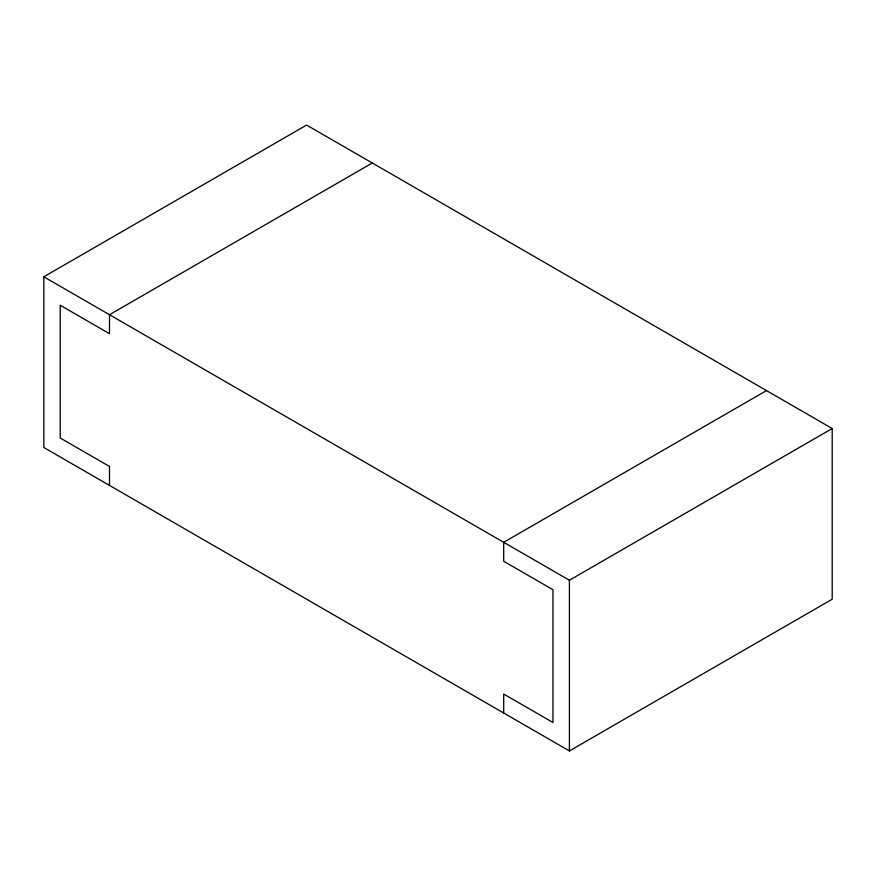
<?xml version="1.0" encoding="UTF-8"?>
<svg xmlns="http://www.w3.org/2000/svg" width="876" height="876" viewBox="0 0 876 876"><rect width="100%" height="100%" fill="white"/><g stroke="black" fill="none" stroke-linecap="round" stroke-linejoin="round"><path stroke-width="1.31" d="M43.8 276.794L306.6 125.06L832.2 428.517L832.2 599.206L569.4 750.94L43.8 447.483L43.8 276.794L569.4 580.24L832.2 428.517M372.3 162.991L109.5 314.725L109.5 333.69L60.225 305.242L60.225 438L109.5 466.448L109.5 485.413M766.5 390.587L503.7 542.31L503.7 561.275L552.975 589.723L552.975 722.492L503.7 694.044L503.7 713.009M569.4 580.24L569.4 750.94"/></g></svg>
